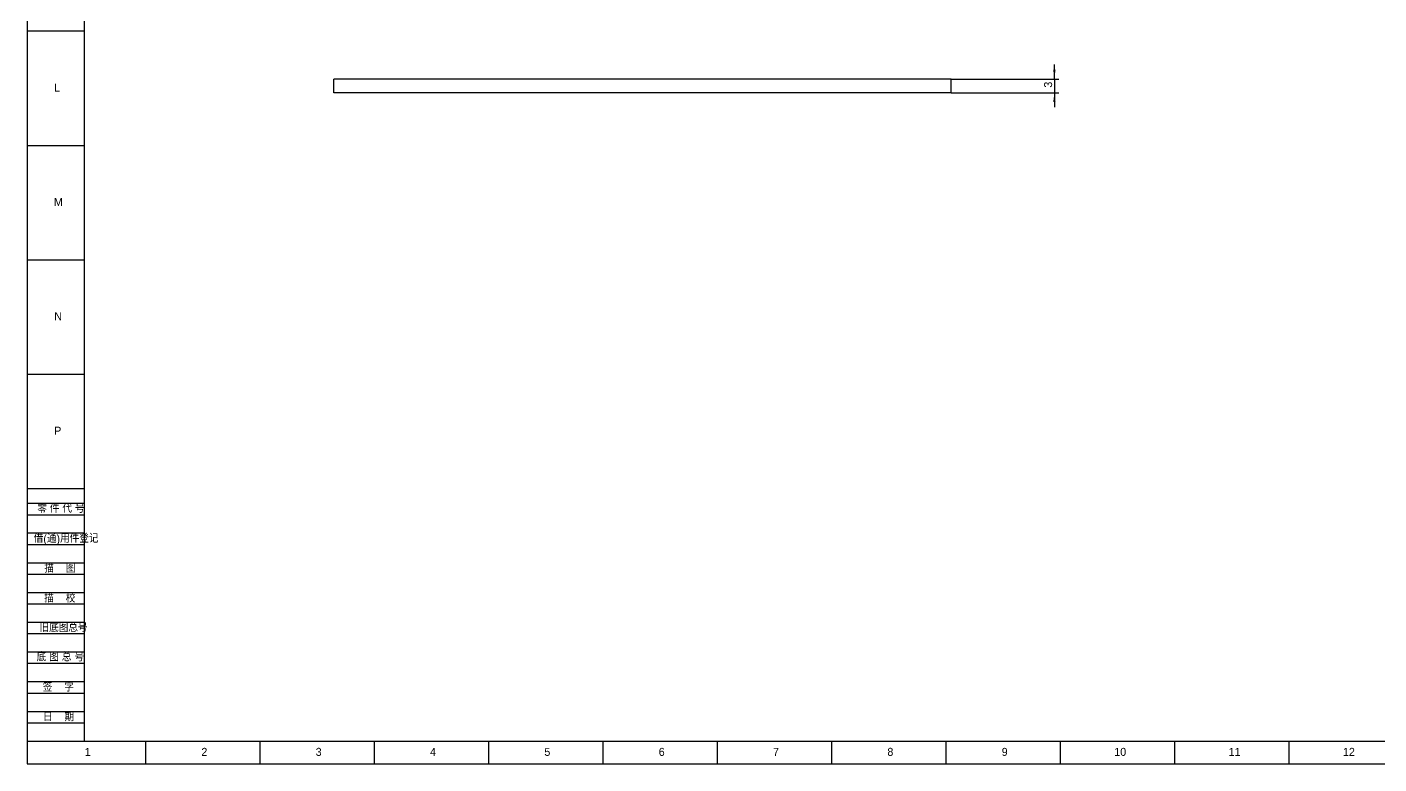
# Model space of a CAD drawing. Header units: millimetres. Extents: x 0 to 594, y 0 to 421.
# Drawn here: x 0 to 295.6, y 0 to 161.1 of the extents above; entities that cross this region are included whole.
import ezdxf

# ---------------------------------------------------------------- set-up
doc = ezdxf.new("R2010")
doc.units = ezdxf.units.MM
doc.header["$LTSCALE"] = 0.5
for name, color, linetype in [('尺寸线', 3, 'Continuous'), ('符号', 2, 'Continuous'), ('细实线', 4, 'Continuous')]:
    doc.layers.add(name, color=color, linetype=linetype)
doc.layers.add('粗实线', color=7, linetype='Continuous', lineweight=25)
doc.styles.add('SLDTEXTSTYLE0', font='', dxfattribs={"bigfont": 'bigfont'})
doc.styles.add('SLDTEXTSTYLE1', font='')
doc.styles.get('SLDTEXTSTYLE0').set_extended_font_data('汉仪长仿宋体')
doc.styles.get('SLDTEXTSTYLE1').set_extended_font_data('汉仪长仿宋体')
doc.dimstyles.new('SLDDIMSTYLE2', dxfattribs={"dimtxt": 1.75, "dimasz": 2.04, "dimexe": 0, "dimexo": 0.0625, "dimgap": 0.4375, "dimtad": 2, "dimrnd": 1e-09, "dimzin": 12, "dimdsep": 46, "dimtxsty": 'SLDTEXTSTYLE1', "dimsah": 1, "dimcen": 0.09, "dimadec": 0, "dimazin": 3, "dimtfac": 1, "dimtmove": 0, "dimatfit": 0, "dimfxl": 1, "dimfrac": 2, "dimtolj": 1, "dimtzin": 12, "dimarcsym": 0})

# ---------------------------------------------------------------- blocks, each defined once
blk = doc.blocks.new('_D_27')
at = {"layer": '尺寸线', "transparency": 16777216}
for p, q in [((224.64, 149.75), (224.64, 152.92)), ((202.06, 149.75), (225.64, 149.75)), ((224.64, 149.75), (224.64, 146.75)), ((202.06, 146.75), (225.64, 146.75)), ((224.64, 146.75), (224.64, 143.57))]:
    blk.add_line(p, q, dxfattribs=at)
for points in [[(224.64, 149.75), (224.9, 151.79), (224.39, 151.79)], [(224.64, 146.75), (224.39, 144.71), (224.9, 144.71)]]:
    blk.add_solid(points, dxfattribs=at)
at = {"layer": '尺寸线', "transparency": 16777216, "insert": (222.39, 147.86), "char_height": 1.75, "attachment_point": 1, "rotation": 90, "style": 'SLDTEXTSTYLE1'}
blk.add_mtext('3', dxfattribs=at)

msp = doc.modelspace()

# ---------------------------------------------------------------- linework, layer by layer
at = {"layer": '粗实线'}
for p, q in [((67.06, 146.746), (67.06, 149.746)), ((202.06, 149.746), (67.06, 149.746)), ((202.06, 146.746), (202.06, 149.746)), ((202.06, 146.746), (67.06, 146.746))]:
    msp.add_line(p, q, dxfattribs=at)
at = {"layer": '细实线'}
for p, q in [((0, 420.5), (0, 0)), ((12.5, 415.525), (12.5, 5)), ((0, 160.25), (12.5, 160.25)), ((0, 135.25), (12.5, 135.25)), ((0, 110.25), (12.5, 110.25)), ((0, 85.25), (12.5, 85.25)), ((0, 60.25), (12.5, 60.25)), ((0, 57), (12.5, 57)), ((0, 54.5), (12.5, 54.5)), ((0, 50.5), (12.5, 50.5)), ((0, 48), (12.5, 48)), ((0, 44), (12.5, 44)), ((0, 41.5), (12.5, 41.5)), ((0, 37.5), (12.5, 37.5)), ((0, 35), (12.5, 35)), ((0, 31), (12.5, 31)), ((0, 28.5), (12.5, 28.5)), ((0, 24.5), (12.5, 24.5)), ((0, 22), (12.5, 22)), ((0, 18), (12.5, 18)), ((0, 15.5), (12.5, 15.5)), ((0, 11.5), (12.5, 11.5)), ((0, 9), (12.5, 9)), ((0, 5), (589.5, 5)), ((26, 0), (26, 5)), ((51, 0), (51, 5)), ((76, 0), (76, 5)), ((101, 0), (101, 5)), ((126, 0), (126, 5)), ((151, 0), (151, 5)), ((176, 0), (176, 5)), ((201, 0), (201, 5)), ((226, 0), (226, 5)), ((251, 0), (251, 5)), ((276, 0), (276, 5)), ((0, 0), (594.5, 0))]:
    msp.add_line(p, q, dxfattribs=at)

# ---------------------------------------------------------------- texts
at = {"layer": '符号', "char_height": 1.75}
for s, insert, attachment_point, style in [('L', (6.59, 148.733), 2, 'SLDTEXTSTYLE1'), ('M', (6.853, 123.733), 2, 'SLDTEXTSTYLE1'), ('N', (6.802, 98.733), 2, 'SLDTEXTSTYLE1'), ('P', (6.722, 73.733), 2, 'SLDTEXTSTYLE1'), ('零 件 代 号', (2.241, 56.68), 1, 'SLDTEXTSTYLE0'), ('借(通)用件登记', (1.466, 50.138), 1, 'SLDTEXTSTYLE0'), ('描    图', (7.176, 43.588), 2, 'SLDTEXTSTYLE0'), ('描    校', (7.16, 37.068), 2, 'SLDTEXTSTYLE0'), ('旧底图总号', (2.73, 30.6), 1, 'SLDTEXTSTYLE0'), ('底 图 总 号', (2.106, 24.217), 1, 'SLDTEXTSTYLE0'), ('  签    字', (6.197, 17.596), 2, 'SLDTEXTSTYLE0'), ('  日    期', (6.235, 11.117), 2, 'SLDTEXTSTYLE0'), ('1', (13.272, 3.516), 2, 'SLDTEXTSTYLE1'), ('2', (38.772, 3.516), 2, 'SLDTEXTSTYLE1'), ('3', (63.772, 3.516), 2, 'SLDTEXTSTYLE1'), ('4', (88.772, 3.516), 2, 'SLDTEXTSTYLE1'), ('5', (113.772, 3.516), 2, 'SLDTEXTSTYLE1'), ('6', (138.773, 3.516), 2, 'SLDTEXTSTYLE1'), ('7', (163.773, 3.516), 2, 'SLDTEXTSTYLE1'), ('8', (188.773, 3.516), 2, 'SLDTEXTSTYLE1'), ('9', (213.773, 3.516), 2, 'SLDTEXTSTYLE1'), ('10', (239.044, 3.516), 2, 'SLDTEXTSTYLE1'), ('11', (264.044, 3.516), 2, 'SLDTEXTSTYLE1'), ('12', (289.044, 3.516), 2, 'SLDTEXTSTYLE1')]:
    msp.add_mtext(s, dxfattribs=dict(at, insert=insert, attachment_point=attachment_point, style=style))

# ---------------------------------------------------------------- dimensions: what is measured, and where the dimension line sits
at = {"layer": '尺寸线'}
dim = msp.add_linear_dim(base=(223.56, 146.746), p1=(202.06, 149.746), p2=(202.06, 146.746), angle=90, dimstyle='SLDDIMSTYLE2', dxfattribs=at)
dim.commit()
dim.dimension.update_dxf_attribs({"geometry": '_D_27', "text_midpoint": (223.56, 148.246), "dimtype": 160})

doc.saveas('drawing.dxf')
